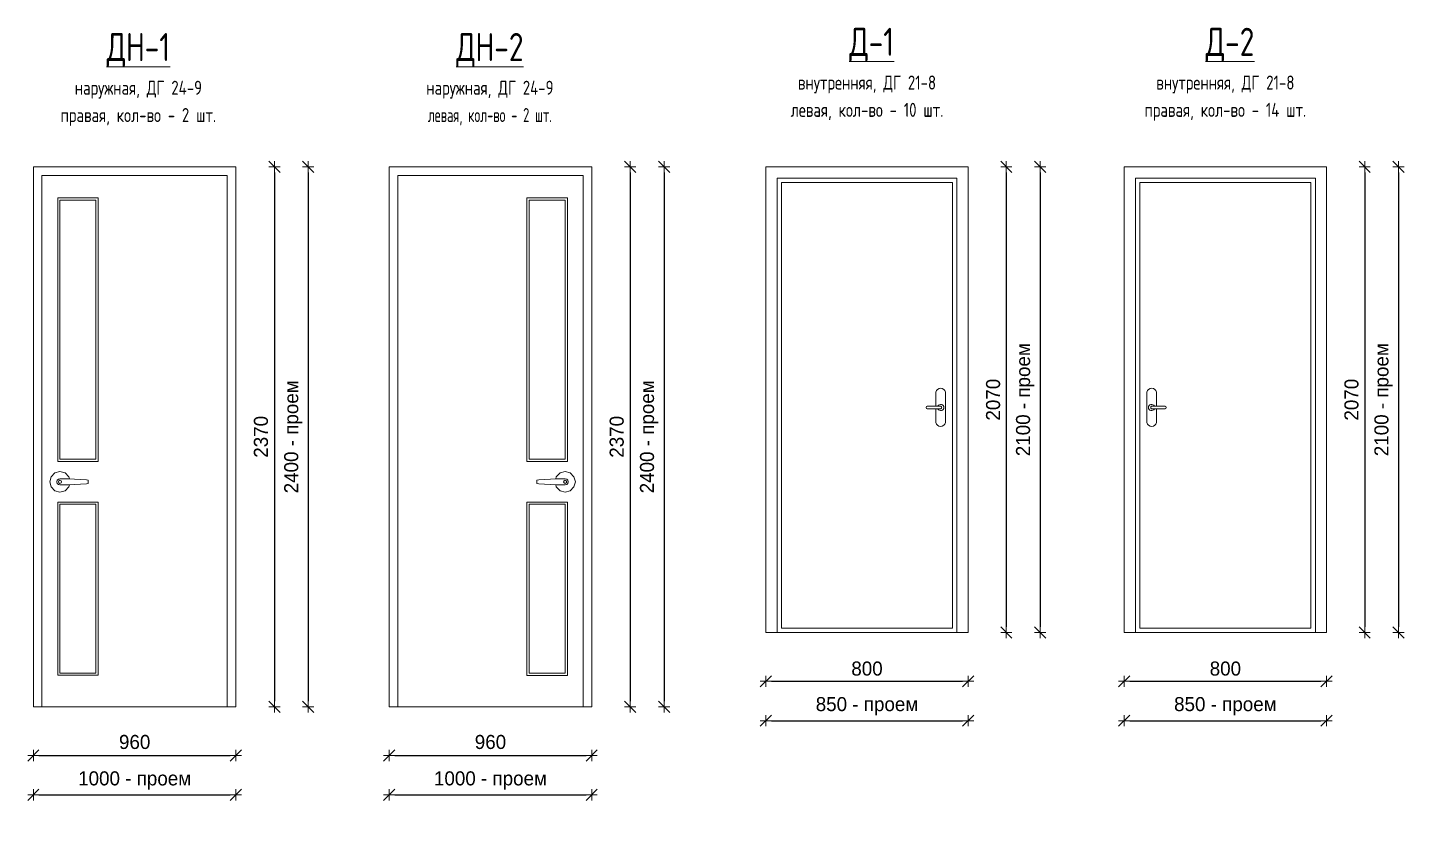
# Model space of a CAD drawing. Header units: millimetres. Extents: x -56498 to 234605, y -296269 to -29969.
# Drawn here: x 195777 to 220464, y -252435 to -238473 of the extents above; entities that cross this region are included whole.
import ezdxf
from ezdxf.enums import TextEntityAlignment as Align

# ---------------------------------------------------------------- set-up
doc = ezdxf.new("R2010")
doc.units = ezdxf.units.MM
doc.header["$LTSCALE"] = 100
doc.header["$PDMODE"] = 35
for name, color, linetype, lineweight in [('Примітки 0.09', 200, 'Continuous', 9), ('Розміри 0.09', 5, 'Continuous', 9), ('Тонкі 0.18', 142, 'Continuous', 18), ('Штрихування 0.09', 253, 'Continuous', 9)]:
    doc.layers.add(name, color=color, linetype=linetype, lineweight=lineweight)
doc.styles.add('PSTUDIO', font='pstudio.shx')
doc.styles.add('SPDS', font='SPDS.shx', dxfattribs={"width": 0.9})
doc.dimstyles.new('PS_TICK 1-25', dxfattribs={"dimscale": 100, "dimtxt": 2.5, "dimasz": 1, "dimexe": 2, "dimexo": 2, "dimgap": 1, "dimtad": 1, "dimdec": 0, "dimlfac": 0.25, "dimzin": 0, "dimdsep": 46, "dimtxsty": 'PSTUDIO', "dimblk": 'dblk_0', "dimcen": 2, "dimdle": 1.5, "dimse1": 1, "dimse2": 1, "dimadec": 0, "dimazin": 0, "dimtfac": 1, "dimtdec": 0, "dimtix": 1, "dimtmove": 1, "dimatfit": 3, "dimfxl": 0, "dimtolj": 1, "dimtzin": 0, "dimarcsym": 0})

# ---------------------------------------------------------------- blocks, each defined once
blk = doc.blocks.new('dblk_0')
at = {"color": 0, "linetype": 'ByBlock'}
for p, q in [((1, 1), (-1, -1)), ((-1, 0), (1, 0)), ((0, 1), (0, -1))]:
    blk.add_line(p, q, dxfattribs=at)
blk = doc.blocks.new('*D417')
at = {"layer": 'Defpoints', "color": 0, "ltscale": 100, "transparency": 16777216}
for p in [(212099, -240944), (212099, -249224), (213176, -249224)]:
    blk.add_point(p, dxfattribs=at)
at = {"layer": 'Розміри 0.09', "color": 0, "lineweight": -2, "ltscale": 100, "transparency": 16777216}
blk.add_line((213176, -241044), (213176, -249124), dxfattribs=at)
at = {"layer": 'Розміри 0.09', "color": 0, "lineweight": -2, "ltscale": 100, "transparency": 16777216, "xscale": 100, "yscale": 100, "zscale": 100}
for p, rotation in [((213176, -240944), 90), ((213176, -249224), 270)]:
    blk.add_blockref('dblk_0', p, dxfattribs=dict(at, rotation=rotation))
at = {"layer": 'Розміри 0.09', "color": 0, "ltscale": 100, "transparency": 16777216, "insert": (212942, -245084), "char_height": 250, "attachment_point": 5, "rotation": 90, "style": 'PSTUDIO'}
blk.add_mtext('\\A1;2070', dxfattribs=at)
blk = doc.blocks.new('*D418')
at = {"layer": 'Defpoints', "color": 0, "ltscale": 100, "transparency": 16777216}
for p in [(195877, -250544), (199478, -250544), (199478, -252110)]:
    blk.add_point(p, dxfattribs=at)
at = {"layer": 'Розміри 0.09', "color": 0, "lineweight": -2, "ltscale": 100, "transparency": 16777216}
blk.add_line((195977, -252110), (199378, -252110), dxfattribs=at)
at = {"layer": 'Розміри 0.09', "color": 0, "lineweight": -2, "ltscale": 100, "transparency": 16777216, "xscale": 100, "yscale": 100, "zscale": 100, "rotation": 180}
blk.add_blockref('dblk_0', (195877, -252110), dxfattribs=at)
at = {"layer": 'Розміри 0.09', "color": 0, "lineweight": -2, "ltscale": 100, "transparency": 16777216, "xscale": 100, "yscale": 100, "zscale": 100}
blk.add_blockref('dblk_0', (199478, -252110), dxfattribs=at)
at = {"layer": 'Розміри 0.09', "color": 0, "ltscale": 100, "transparency": 16777216, "insert": (197678, -251853), "char_height": 250, "attachment_point": 5, "style": 'PSTUDIO'}
blk.add_mtext('\\A1;1000 - проем', dxfattribs=at)
blk = doc.blocks.new('*D419')
at = {"layer": 'Defpoints', "color": 0, "ltscale": 100, "transparency": 16777216}
for p in [(195877, -250544), (199478, -250544), (199478, -251410)]:
    blk.add_point(p, dxfattribs=at)
at = {"layer": 'Розміри 0.09', "color": 0, "lineweight": -2, "ltscale": 100, "transparency": 16777216}
blk.add_line((195977, -251410), (199378, -251410), dxfattribs=at)
at = {"layer": 'Розміри 0.09', "color": 0, "lineweight": -2, "ltscale": 100, "transparency": 16777216, "xscale": 100, "yscale": 100, "zscale": 100, "rotation": 180}
blk.add_blockref('dblk_0', (195877, -251410), dxfattribs=at)
at = {"layer": 'Розміри 0.09', "color": 0, "lineweight": -2, "ltscale": 100, "transparency": 16777216, "xscale": 100, "yscale": 100, "zscale": 100}
blk.add_blockref('dblk_0', (199478, -251410), dxfattribs=at)
at = {"layer": 'Розміри 0.09', "color": 0, "ltscale": 100, "transparency": 16777216, "insert": (197678, -251170), "char_height": 250, "attachment_point": 5, "style": 'PSTUDIO'}
blk.add_mtext('\\A1;960', dxfattribs=at)
blk = doc.blocks.new('*D420')
at = {"layer": 'Defpoints', "color": 0, "ltscale": 100, "transparency": 16777216}
for p in [(212499, -240944), (212499, -249224), (213777, -249224)]:
    blk.add_point(p, dxfattribs=at)
at = {"layer": 'Розміри 0.09', "color": 0, "lineweight": -2, "ltscale": 100, "transparency": 16777216}
blk.add_line((213777, -241044), (213777, -249124), dxfattribs=at)
at = {"layer": 'Розміри 0.09', "color": 0, "lineweight": -2, "ltscale": 100, "transparency": 16777216, "xscale": 100, "yscale": 100, "zscale": 100}
for p, rotation in [((213777, -240944), 90), ((213777, -249224), 270)]:
    blk.add_blockref('dblk_0', p, dxfattribs=dict(at, rotation=rotation))
at = {"layer": 'Розміри 0.09', "color": 0, "ltscale": 100, "transparency": 16777216, "insert": (213511, -245084), "char_height": 250, "attachment_point": 5, "rotation": 90, "style": 'PSTUDIO'}
blk.add_mtext('\\A1;2100 - проем', dxfattribs=at)
blk = doc.blocks.new('*D421')
at = {"layer": 'Defpoints', "color": 0, "ltscale": 100, "transparency": 16777216}
for p in [(199478, -240944), (199487, -250544), (200164, -250544)]:
    blk.add_point(p, dxfattribs=at)
at = {"layer": 'Розміри 0.09', "color": 0, "lineweight": -2, "ltscale": 100, "transparency": 16777216}
blk.add_line((200164, -241044), (200164, -250444), dxfattribs=at)
at = {"layer": 'Розміри 0.09', "color": 0, "lineweight": -2, "ltscale": 100, "transparency": 16777216, "xscale": 100, "yscale": 100, "zscale": 100}
for p, rotation in [((200164, -240944), 90), ((200164, -250544), 270)]:
    blk.add_blockref('dblk_0', p, dxfattribs=dict(at, rotation=rotation))
at = {"layer": 'Розміри 0.09', "color": 0, "ltscale": 100, "transparency": 16777216, "insert": (199924, -245744), "char_height": 250, "attachment_point": 5, "rotation": 90, "style": 'PSTUDIO'}
blk.add_mtext('\\A1;2370', dxfattribs=at)
blk = doc.blocks.new('*D422')
at = {"layer": 'Defpoints', "color": 0, "ltscale": 100, "transparency": 16777216}
for p in [(199487, -240944), (199487, -250544), (200765, -250544)]:
    blk.add_point(p, dxfattribs=at)
at = {"layer": 'Розміри 0.09', "color": 0, "lineweight": -2, "ltscale": 100, "transparency": 16777216}
blk.add_line((200765, -241044), (200765, -250444), dxfattribs=at)
at = {"layer": 'Розміри 0.09', "color": 0, "lineweight": -2, "ltscale": 100, "transparency": 16777216, "xscale": 100, "yscale": 100, "zscale": 100}
for p, rotation in [((200765, -240944), 90), ((200765, -250544), 270)]:
    blk.add_blockref('dblk_0', p, dxfattribs=dict(at, rotation=rotation))
at = {"layer": 'Розміри 0.09', "color": 0, "ltscale": 100, "transparency": 16777216, "insert": (200499, -245744), "char_height": 250, "attachment_point": 5, "rotation": 90, "style": 'PSTUDIO'}
blk.add_mtext('\\A1;2400 - проем', dxfattribs=at)
blk = doc.blocks.new('*D423')
at = {"layer": 'Defpoints', "color": 0, "ltscale": 100, "transparency": 16777216}
for p in [(218471, -240944), (218471, -249224), (219548, -249224)]:
    blk.add_point(p, dxfattribs=at)
at = {"layer": 'Розміри 0.09', "color": 0, "lineweight": -2, "ltscale": 100, "transparency": 16777216}
blk.add_line((219548, -241044), (219548, -249124), dxfattribs=at)
at = {"layer": 'Розміри 0.09', "color": 0, "lineweight": -2, "ltscale": 100, "transparency": 16777216, "xscale": 100, "yscale": 100, "zscale": 100}
for p, rotation in [((219548, -240944), 90), ((219548, -249224), 270)]:
    blk.add_blockref('dblk_0', p, dxfattribs=dict(at, rotation=rotation))
at = {"layer": 'Розміри 0.09', "color": 0, "ltscale": 100, "transparency": 16777216, "insert": (219314, -245084), "char_height": 250, "attachment_point": 5, "rotation": 90, "style": 'PSTUDIO'}
blk.add_mtext('\\A1;2070', dxfattribs=at)
blk = doc.blocks.new('*D424')
at = {"layer": 'Defpoints', "color": 0, "ltscale": 100, "transparency": 16777216}
for p in [(218871, -240944), (218871, -249224), (220149, -249224)]:
    blk.add_point(p, dxfattribs=at)
at = {"layer": 'Розміри 0.09', "color": 0, "lineweight": -2, "ltscale": 100, "transparency": 16777216}
blk.add_line((220149, -241044), (220149, -249124), dxfattribs=at)
at = {"layer": 'Розміри 0.09', "color": 0, "lineweight": -2, "ltscale": 100, "transparency": 16777216, "xscale": 100, "yscale": 100, "zscale": 100}
for p, rotation in [((220149, -240944), 90), ((220149, -249224), 270)]:
    blk.add_blockref('dblk_0', p, dxfattribs=dict(at, rotation=rotation))
at = {"layer": 'Розміри 0.09', "color": 0, "ltscale": 100, "transparency": 16777216, "insert": (219883, -245084), "char_height": 250, "attachment_point": 5, "rotation": 90, "style": 'PSTUDIO'}
blk.add_mtext('\\A1;2100 - проем', dxfattribs=at)
blk = doc.blocks.new('*D429')
at = {"layer": 'Defpoints', "color": 0, "ltscale": 100, "transparency": 16777216}
for p in [(208899, -249224), (212499, -249224), (212499, -250790)]:
    blk.add_point(p, dxfattribs=at)
at = {"layer": 'Розміри 0.09', "color": 0, "lineweight": -2, "ltscale": 100, "transparency": 16777216}
blk.add_line((208999, -250790), (212399, -250790), dxfattribs=at)
at = {"layer": 'Розміри 0.09', "color": 0, "lineweight": -2, "ltscale": 100, "transparency": 16777216, "xscale": 100, "yscale": 100, "zscale": 100, "rotation": 180}
blk.add_blockref('dblk_0', (208899, -250790), dxfattribs=at)
at = {"layer": 'Розміри 0.09', "color": 0, "lineweight": -2, "ltscale": 100, "transparency": 16777216, "xscale": 100, "yscale": 100, "zscale": 100}
blk.add_blockref('dblk_0', (212499, -250790), dxfattribs=at)
at = {"layer": 'Розміри 0.09', "color": 0, "ltscale": 100, "transparency": 16777216, "insert": (210699, -250533), "char_height": 250, "attachment_point": 5, "style": 'PSTUDIO'}
blk.add_mtext('\\A1;850 - проем', dxfattribs=at)
blk = doc.blocks.new('*D430')
at = {"layer": 'Defpoints', "color": 0, "ltscale": 100, "transparency": 16777216}
for p in [(208899, -249224), (212499, -249224), (212499, -250090)]:
    blk.add_point(p, dxfattribs=at)
at = {"layer": 'Розміри 0.09', "color": 0, "lineweight": -2, "ltscale": 100, "transparency": 16777216}
blk.add_line((208999, -250090), (212399, -250090), dxfattribs=at)
at = {"layer": 'Розміри 0.09', "color": 0, "lineweight": -2, "ltscale": 100, "transparency": 16777216, "xscale": 100, "yscale": 100, "zscale": 100, "rotation": 180}
blk.add_blockref('dblk_0', (208899, -250090), dxfattribs=at)
at = {"layer": 'Розміри 0.09', "color": 0, "lineweight": -2, "ltscale": 100, "transparency": 16777216, "xscale": 100, "yscale": 100, "zscale": 100}
blk.add_blockref('dblk_0', (212499, -250090), dxfattribs=at)
at = {"layer": 'Розміри 0.09', "color": 0, "ltscale": 100, "transparency": 16777216, "insert": (210699, -249865), "char_height": 250, "attachment_point": 5, "style": 'PSTUDIO'}
blk.add_mtext('\\A1;800', dxfattribs=at)
blk = doc.blocks.new('*D486')
at = {"layer": 'Defpoints', "color": 0, "ltscale": 100, "transparency": 16777216}
for p in [(202204, -250544), (205804, -250544), (205804, -252110)]:
    blk.add_point(p, dxfattribs=at)
at = {"layer": 'Розміри 0.09', "color": 0, "lineweight": -2, "ltscale": 100, "transparency": 16777216}
blk.add_line((202304, -252110), (205704, -252110), dxfattribs=at)
at = {"layer": 'Розміри 0.09', "color": 0, "lineweight": -2, "ltscale": 100, "transparency": 16777216, "xscale": 100, "yscale": 100, "zscale": 100, "rotation": 180}
blk.add_blockref('dblk_0', (202204, -252110), dxfattribs=at)
at = {"layer": 'Розміри 0.09', "color": 0, "lineweight": -2, "ltscale": 100, "transparency": 16777216, "xscale": 100, "yscale": 100, "zscale": 100}
blk.add_blockref('dblk_0', (205804, -252110), dxfattribs=at)
at = {"layer": 'Розміри 0.09', "color": 0, "ltscale": 100, "transparency": 16777216, "insert": (204004, -251853), "char_height": 250, "attachment_point": 5, "style": 'PSTUDIO'}
blk.add_mtext('\\A1;1000 - проем', dxfattribs=at)
blk = doc.blocks.new('*D487')
at = {"layer": 'Defpoints', "color": 0, "ltscale": 100, "transparency": 16777216}
for p in [(202204, -250544), (205804, -250544), (205804, -251410)]:
    blk.add_point(p, dxfattribs=at)
at = {"layer": 'Розміри 0.09', "color": 0, "lineweight": -2, "ltscale": 100, "transparency": 16777216}
blk.add_line((202304, -251410), (205704, -251410), dxfattribs=at)
at = {"layer": 'Розміри 0.09', "color": 0, "lineweight": -2, "ltscale": 100, "transparency": 16777216, "xscale": 100, "yscale": 100, "zscale": 100, "rotation": 180}
blk.add_blockref('dblk_0', (202204, -251410), dxfattribs=at)
at = {"layer": 'Розміри 0.09', "color": 0, "lineweight": -2, "ltscale": 100, "transparency": 16777216, "xscale": 100, "yscale": 100, "zscale": 100}
blk.add_blockref('dblk_0', (205804, -251410), dxfattribs=at)
at = {"layer": 'Розміри 0.09', "color": 0, "ltscale": 100, "transparency": 16777216, "insert": (204004, -251170), "char_height": 250, "attachment_point": 5, "style": 'PSTUDIO'}
blk.add_mtext('\\A1;960', dxfattribs=at)
blk = doc.blocks.new('*D485')
at = {"layer": 'Defpoints', "color": 0, "ltscale": 100, "transparency": 16777216}
for p in [(205804, -240944), (205813, -250544), (206490, -250544)]:
    blk.add_point(p, dxfattribs=at)
at = {"layer": 'Розміри 0.09', "color": 0, "lineweight": -2, "ltscale": 100, "transparency": 16777216}
blk.add_line((206490, -241044), (206490, -250444), dxfattribs=at)
at = {"layer": 'Розміри 0.09', "color": 0, "lineweight": -2, "ltscale": 100, "transparency": 16777216, "xscale": 100, "yscale": 100, "zscale": 100}
for p, rotation in [((206490, -240944), 90), ((206490, -250544), 270)]:
    blk.add_blockref('dblk_0', p, dxfattribs=dict(at, rotation=rotation))
at = {"layer": 'Розміри 0.09', "color": 0, "ltscale": 100, "transparency": 16777216, "insert": (206250, -245744), "char_height": 250, "attachment_point": 5, "rotation": 90, "style": 'PSTUDIO'}
blk.add_mtext('\\A1;2370', dxfattribs=at)
blk = doc.blocks.new('*D488')
at = {"layer": 'Defpoints', "color": 0, "ltscale": 100, "transparency": 16777216}
for p in [(205813, -240944), (205813, -250544), (207091, -250544)]:
    blk.add_point(p, dxfattribs=at)
at = {"layer": 'Розміри 0.09', "color": 0, "lineweight": -2, "ltscale": 100, "transparency": 16777216}
blk.add_line((207091, -241044), (207091, -250444), dxfattribs=at)
at = {"layer": 'Розміри 0.09', "color": 0, "lineweight": -2, "ltscale": 100, "transparency": 16777216, "xscale": 100, "yscale": 100, "zscale": 100}
for p, rotation in [((207091, -240944), 90), ((207091, -250544), 270)]:
    blk.add_blockref('dblk_0', p, dxfattribs=dict(at, rotation=rotation))
at = {"layer": 'Розміри 0.09', "color": 0, "ltscale": 100, "transparency": 16777216, "insert": (206825, -245744), "char_height": 250, "attachment_point": 5, "rotation": 90, "style": 'PSTUDIO'}
blk.add_mtext('\\A1;2400 - проем', dxfattribs=at)
blk = doc.blocks.new('*D489')
at = {"layer": 'Defpoints', "color": 0, "ltscale": 100, "transparency": 16777216}
for p in [(215271, -249224), (218871, -249224), (218871, -250790)]:
    blk.add_point(p, dxfattribs=at)
at = {"layer": 'Розміри 0.09', "color": 0, "lineweight": -2, "ltscale": 100, "transparency": 16777216}
blk.add_line((215371, -250790), (218771, -250790), dxfattribs=at)
at = {"layer": 'Розміри 0.09', "color": 0, "lineweight": -2, "ltscale": 100, "transparency": 16777216, "xscale": 100, "yscale": 100, "zscale": 100, "rotation": 180}
blk.add_blockref('dblk_0', (215271, -250790), dxfattribs=at)
at = {"layer": 'Розміри 0.09', "color": 0, "lineweight": -2, "ltscale": 100, "transparency": 16777216, "xscale": 100, "yscale": 100, "zscale": 100}
blk.add_blockref('dblk_0', (218871, -250790), dxfattribs=at)
at = {"layer": 'Розміри 0.09', "color": 0, "ltscale": 100, "transparency": 16777216, "insert": (217071, -250533), "char_height": 250, "attachment_point": 5, "style": 'PSTUDIO'}
blk.add_mtext('\\A1;850 - проем', dxfattribs=at)
blk = doc.blocks.new('*D490')
at = {"layer": 'Defpoints', "color": 0, "ltscale": 100, "transparency": 16777216}
for p in [(215271, -249224), (218871, -249224), (218871, -250090)]:
    blk.add_point(p, dxfattribs=at)
at = {"layer": 'Розміри 0.09', "color": 0, "lineweight": -2, "ltscale": 100, "transparency": 16777216}
blk.add_line((215371, -250090), (218771, -250090), dxfattribs=at)
at = {"layer": 'Розміри 0.09', "color": 0, "lineweight": -2, "ltscale": 100, "transparency": 16777216, "xscale": 100, "yscale": 100, "zscale": 100, "rotation": 180}
blk.add_blockref('dblk_0', (215271, -250090), dxfattribs=at)
at = {"layer": 'Розміри 0.09', "color": 0, "lineweight": -2, "ltscale": 100, "transparency": 16777216, "xscale": 100, "yscale": 100, "zscale": 100}
blk.add_blockref('dblk_0', (218871, -250090), dxfattribs=at)
at = {"layer": 'Розміри 0.09', "color": 0, "ltscale": 100, "transparency": 16777216, "insert": (217071, -249865), "char_height": 250, "attachment_point": 5, "style": 'PSTUDIO'}
blk.add_mtext('\\A1;800', dxfattribs=at)

msp = doc.modelspace()

# ---------------------------------------------------------------- linework, layer by layer
at = {"layer": 'Тонкі 0.18'}
for p, q in [((195877.411, -250543.921), (195877.411, -240943.86)), ((195877.411, -240943.86), (199477.621, -240943.86)), ((199477.621, -240943.86), (199477.621, -250543.921)), ((202203.777, -250543.982), (202203.777, -240943.921)), ((202203.777, -240943.921), (205803.988, -240943.921)), ((205803.988, -240943.921), (205803.988, -250543.982)), ((199325.449, -241096.032), (196029.583, -241096.032)), ((196029.583, -241096.032), (196029.583, -250543.921)), ((199325.449, -250543.921), (199325.449, -241096.032)), ((205651.816, -241096.093), (202355.95, -241096.093)), ((202355.95, -241096.093), (202355.95, -250543.982)), ((205651.816, -250543.982), (205651.816, -241096.093)), ((196349.535, -246362.034), (196258.592, -246386.346)), ((196440.478, -246386.346), (196349.535, -246362.034)), ((205240.92, -246386.407), (205331.864, -246362.095)), ((205331.864, -246362.095), (205422.807, -246386.407)), ((196191.96, -246452.977), (196167.648, -246543.921)), ((196167.648, -246543.921), (196191.96, -246634.864)), ((196258.592, -246386.346), (196191.96, -246452.977)), ((196293.408, -246543.921), (196300.912, -246516.007)), ((196300.912, -246572.134), (196293.408, -246543.921)), ((196300.912, -246516.007), (196321.622, -246495.598)), ((196321.622, -246592.544), (196300.912, -246572.134)), ((196321.622, -246495.598), (196349.535, -246488.094)), ((196329.725, -246524.111), (196321.622, -246543.921)), ((196321.622, -246543.921), (196329.725, -246563.73)), ((196349.535, -246600.047), (196321.622, -246592.544)), ((196349.535, -246516.007), (196329.725, -246524.111)), ((196329.725, -246563.73), (196349.535, -246572.134)), ((196349.535, -246488.094), (196449.482, -246488.094)), ((196369.344, -246524.111), (196349.535, -246516.007)), ((196349.535, -246572.134), (196369.344, -246563.73)), ((196449.482, -246600.047), (196349.535, -246600.047)), ((196377.448, -246543.921), (196369.344, -246524.111)), ((196369.344, -246563.73), (196377.448, -246543.921)), ((196507.11, -246452.977), (196440.478, -246386.346)), ((196449.482, -246488.094), (196503.208, -246491.096)), ((196503.208, -246596.746), (196449.482, -246600.047)), ((196503.208, -246491.096), (196610.059, -246497.399)), ((196610.059, -246590.443), (196503.208, -246596.746)), ((196517.615, -246491.996), (196507.11, -246452.977)), ((196507.11, -246634.864), (196517.615, -246596.145)), ((196610.059, -246497.399), (196715.409, -246503.702)), ((196715.409, -246584.44), (196610.059, -246590.443)), ((196715.409, -246503.702), (196819.258, -246510.005)), ((196819.258, -246578.137), (196715.409, -246584.44)), ((196819.258, -246510.005), (196851.373, -246512.106)), ((196851.373, -246576.036), (196819.258, -246578.137)), ((196851.373, -246512.106), (196851.373, -246576.036)), ((204862.14, -246510.066), (204830.025, -246512.167)), ((204830.025, -246512.167), (204830.025, -246576.097)), ((204830.025, -246576.097), (204862.14, -246578.198)), ((204965.99, -246503.763), (204862.14, -246510.066)), ((204862.14, -246578.198), (204965.99, -246584.501)), ((205071.34, -246497.46), (204965.99, -246503.763)), ((204965.99, -246584.501), (205071.34, -246590.504)), ((205178.191, -246491.157), (205071.34, -246497.46)), ((205071.34, -246590.504), (205178.191, -246596.807)), ((205163.784, -246492.057), (205174.289, -246453.038)), ((205174.289, -246634.925), (205163.784, -246596.206)), ((205174.289, -246453.038), (205240.92, -246386.407)), ((205231.916, -246488.155), (205178.191, -246491.157)), ((205178.191, -246596.807), (205231.916, -246600.108)), ((205331.864, -246488.155), (205231.916, -246488.155)), ((205231.916, -246600.108), (205331.864, -246600.108)), ((205303.95, -246543.982), (205312.054, -246524.172)), ((205312.054, -246563.791), (205303.95, -246543.982)), ((205312.054, -246524.172), (205331.864, -246516.068)), ((205331.864, -246572.195), (205312.054, -246563.791)), ((205359.777, -246495.659), (205331.864, -246488.155)), ((205331.864, -246516.068), (205351.673, -246524.172)), ((205351.673, -246563.791), (205331.864, -246572.195)), ((205331.864, -246600.108), (205359.777, -246592.605)), ((205351.673, -246524.172), (205359.777, -246543.982)), ((205359.777, -246543.982), (205351.673, -246563.791)), ((205380.487, -246516.068), (205359.777, -246495.659)), ((205359.777, -246592.605), (205380.487, -246572.195)), ((205387.99, -246543.982), (205380.487, -246516.068)), ((205380.487, -246572.195), (205387.99, -246543.982)), ((205422.807, -246386.407), (205489.438, -246453.038)), ((205489.438, -246453.038), (205513.75, -246543.982)), ((205513.75, -246543.982), (205489.438, -246634.925)), ((196191.96, -246634.864), (196258.592, -246701.495)), ((196258.592, -246701.495), (196349.535, -246726.107)), ((196349.535, -246726.107), (196440.478, -246701.495)), ((196440.478, -246701.495), (196507.11, -246634.864)), ((205240.92, -246701.556), (205174.289, -246634.925)), ((205331.864, -246726.168), (205240.92, -246701.556)), ((205422.807, -246701.556), (205331.864, -246726.168)), ((205489.438, -246634.925), (205422.807, -246701.556)), ((199477.621, -250543.921), (195877.411, -250543.921)), ((205803.988, -250543.982), (202203.777, -250543.982))]:
    msp.add_line(p, q, dxfattribs=at)
at = {"layer": 'Тонкі 0.18', "ltscale": 100}
for points in [[(208899.11, -240943.921), (212499.11, -240943.921), (212499.11, -249223.921), (208899.11, -249223.921)], [(215270.814, -240943.921), (218870.814, -240943.921), (218870.814, -249223.921), (215270.814, -249223.921)], [(209099.11, -241143.921), (212299.11, -241143.921), (212299.11, -249223.921), (209099.11, -249223.921)], [(215470.814, -241143.921), (218670.814, -241143.921), (218670.814, -249223.921), (215470.814, -249223.921)], [(209179.11, -241223.921), (212219.11, -241223.921), (212219.11, -249143.921), (209179.11, -249143.921)], [(215550.814, -241223.921), (218590.814, -241223.921), (218590.814, -249143.921), (215550.814, -249143.921)]]:
    msp.add_lwpolyline(points, close=True, dxfattribs=at)
for points in [[(211920.839, -244948.711), (211920.839, -245199.978)], [(212096.595, -245490.918), (212096.595, -244948.711)], [(215673.329, -245490.918), (215673.329, -244948.711)], [(215849.085, -244948.711), (215849.085, -245199.978)], [(212011.831, -245199.978), (211770.011, -245199.978)], [(211770.011, -245246.096), (211770.011, -245246.096), (212011.831, -245246.096)], [(211920.839, -245246.096), (211920.839, -245490.918)], [(215758.093, -245199.978), (215999.913, -245199.978)], [(215999.913, -245246.096), (215999.913, -245246.096), (215758.093, -245246.096)], [(215849.085, -245246.096), (215849.085, -245490.918)]]:
    msp.add_lwpolyline(points, dxfattribs=at)
for centre, radius, start, end in [((212008.717, -244973.165), 91.217, 15.5502501, 164.4497499), ((215761.207, -244973.165), 91.217, 15.5502501, 164.4497499), ((211771.909, -245223.037), 23.137, 94.7052262, 265.2947738), ((212011.831, -245223.037), 56.182, 204.232062, 155.767938), ((212001.848, -245223.037), 25.127, 293.4095924, 66.5904076), ((215758.093, -245223.037), 56.182, 24.232062, 335.767938), ((215768.076, -245223.037), 25.127, 113.4095924, 246.5904076), ((215998.015, -245223.037), 23.137, 274.7052262, 85.2947738), ((212008.717, -245466.787), 91.131, 195.3545216, 344.6454784), ((215761.207, -245466.787), 91.131, 195.3545216, 344.6454784)]:
    msp.add_arc(centre, radius, start, end, dxfattribs=at)
at = {"layer": 'Штрихування 0.09'}
for p, q in [((196309.616, -241496.122), (196309.616, -246184.05)), ((196309.616, -241496.122), (197029.658, -241496.122)), ((196349.535, -246144.131), (196349.535, -241536.041)), ((196989.439, -241536.041), (196349.535, -241536.041)), ((196989.439, -241536.041), (196989.439, -246144.131)), ((197029.658, -246184.05), (197029.658, -241496.122)), ((204651.74, -246184.111), (204651.74, -241496.183)), ((205371.783, -241496.183), (204651.74, -241496.183)), ((204691.96, -241536.102), (204691.96, -246144.192)), ((204691.96, -241536.102), (205331.864, -241536.102)), ((205331.864, -246144.192), (205331.864, -241536.102)), ((205371.783, -241496.183), (205371.783, -246184.111)), ((196309.616, -246184.05), (197029.658, -246184.05)), ((196989.439, -246144.131), (196349.535, -246144.131)), ((205371.783, -246184.111), (204651.74, -246184.111)), ((204691.96, -246144.192), (205331.864, -246144.192)), ((197029.658, -246904.092), (196309.616, -246904.092)), ((196309.616, -246904.092), (196309.616, -249983.855)), ((196349.535, -249943.936), (196349.535, -246944.011)), ((196349.535, -246944.011), (196989.439, -246944.011)), ((196989.439, -246944.011), (196989.439, -249943.936)), ((197029.658, -249983.855), (197029.658, -246904.092)), ((204651.74, -249983.916), (204651.74, -246904.153)), ((204651.74, -246904.153), (205371.783, -246904.153)), ((205331.864, -246944.072), (204691.96, -246944.072)), ((204691.96, -246944.072), (204691.96, -249943.997)), ((205331.864, -249943.997), (205331.864, -246944.072)), ((205371.783, -246904.153), (205371.783, -249983.916)), ((196309.616, -249983.855), (197029.658, -249983.855)), ((196989.439, -249943.936), (196349.535, -249943.936)), ((205371.783, -249983.916), (204651.74, -249983.916)), ((204691.96, -249943.997), (205331.864, -249943.997))]:
    msp.add_line(p, q, dxfattribs=at)

# ---------------------------------------------------------------- texts
at = {"layer": 'Примітки 0.09', "lineweight": 20, "style": 'SPDS'}
for s, height, width, p in [('%%UД-1', 500, 0.95, (210781.303, -238972.891)), ('%%UД-2', 500, 0.95, (217153.007, -238972.891)), ('%%UДH-1', 500, 0.95, (197743.788, -239065.462)), ('%%UДH-2', 500, 0.95, (203993.573, -239065.462)), ('наружная, ДГ 24-9', 250, 0.95, (197743.788, -239664.111)), ('наружная, ДГ 24-9', 250, 0.95, (203993.573, -239664.111)), ('внутренняя, ДГ 21-8', 250, 0.95, (210699.11, -239571.54)), ('внутренняя, ДГ 21-8', 250, 0.95, (217070.814, -239571.54)), ('правая, кол-во - 2 шт.', 250, 0.95, (197743.788, -240149.209)), ('левая, кол-во - 2 шт.', 250, 0.8, (203993.573, -240149.209)), ('левая, кол-во - 10 шт.', 250, 0.95, (210699.11, -240056.638)), ('правая, кол-во - 14 шт.', 250, 0.95, (217070.814, -240056.638))]:
    msp.add_text(s, height=height, dxfattribs=dict(at, width=width)).set_placement(p, align=Align.CENTER)

# ---------------------------------------------------------------- dimensions: what is measured, and where the dimension line sits
at = {"layer": 'Розміри 0.09', "color": 1, "ltscale": 100}
for base, p1, p2, text, picture, middle in [((200163.986, -250543.921), (199477.621, -240943.86), (199486.606, -250543.921), '2370', '*D421', (199924.126, -245743.891)), ((200764.641, -250543.921), (199486.606, -240943.921), (199486.606, -250543.921), '2400 - проем', '*D422', (200498.709, -245743.921)), ((206490.353, -250543.982), (205803.988, -240943.921), (205812.973, -250543.982), '2370', '*D485', (206250.493, -245743.952)), ((207091.008, -250543.982), (205812.973, -240943.982), (205812.973, -250543.982), '2400 - проем', '*D488', (206825.076, -245743.982)), ((213777.146, -249223.921), (212499.11, -240943.921), (212499.11, -249223.921), '2100 - проем', '*D420', (213511.213, -245083.921)), ((219548.194, -249223.921), (218470.814, -240943.921), (218470.814, -249223.921), '2070', '*D423', (219313.512, -245083.921)), ((220148.85, -249223.921), (218870.814, -240943.921), (218870.814, -249223.921), '2100 - проем', '*D424', (219882.917, -245083.921))]:
    dim = msp.add_linear_dim(base=base, p1=p1, p2=p2, angle=90, text=text, dimstyle='PS_TICK 1-25', override={"dimlfac": 0.25, "dimtxsty": 'PSTUDIO', "dimtolj": 1}, dxfattribs=at)
    dim.commit()
    dim.dimension.update_dxf_attribs({"geometry": picture, "text_midpoint": middle})
dim = msp.add_linear_dim(base=(213176.49, -249223.921), p1=(212099.11, -240943.921), p2=(212099.11, -249223.921), angle=90, text='2070', dimstyle='PS_TICK 1-25', dxfattribs=at)
dim.commit()
dim.dimension.update_dxf_attribs({"geometry": '*D417', "text_midpoint": (212941.808, -245083.921)})
for base, p1, p2, text, override, picture, middle in [((212499.11, -250789.677), (208899.11, -249223.921), (212499.11, -249223.921), '850 - проем', {"dimlfac": 0.25, "dimtxsty": 'PSTUDIO', "dimblk": 'dblk_0', "dimtolj": 1}, '*D429', (210699.11, -250533.427)), ((212499.11, -250089.677), (208899.11, -249223.921), (212499.11, -249223.921), '800', {"dimlfac": 0.25, "dimtxsty": 'PSTUDIO', "dimtolj": 1}, '*D430', (210699.11, -249864.677)), ((218870.814, -250789.677), (215270.814, -249223.921), (218870.814, -249223.921), '850 - проем', {"dimlfac": 0.25, "dimtxsty": 'PSTUDIO', "dimblk": 'dblk_0', "dimtolj": 1}, '*D489', (217070.814, -250533.427)), ((218870.814, -250089.677), (215270.814, -249223.921), (218870.814, -249223.921), '800', {"dimlfac": 0.25, "dimtxsty": 'PSTUDIO', "dimtolj": 1}, '*D490', (217070.814, -249864.677)), ((199477.621, -252109.677), (195877.411, -250543.921), (199477.621, -250543.921), '1000 - проем', {"dimlfac": 0.25, "dimtxsty": 'PSTUDIO', "dimblk": 'dblk_0', "dimtolj": 1}, '*D418', (197677.516, -251853.427)), ((199477.621, -251409.677), (195877.411, -250543.921), (199477.621, -250543.921), '960', {"dimlfac": 0.25, "dimtxsty": 'PSTUDIO', "dimtolj": 1}, '*D419', (197677.516, -251170.208)), ((205803.988, -252109.738), (202203.777, -250543.982), (205803.988, -250543.982), '1000 - проем', {"dimlfac": 0.25, "dimtxsty": 'PSTUDIO', "dimblk": 'dblk_0', "dimtolj": 1}, '*D486', (204003.883, -251853.488)), ((205803.988, -251409.738), (202203.777, -250543.982), (205803.988, -250543.982), '960', {"dimlfac": 0.25, "dimtxsty": 'PSTUDIO', "dimtolj": 1}, '*D487', (204003.883, -251170.269))]:
    dim = msp.add_linear_dim(base=base, p1=p1, p2=p2, text=text, dimstyle='PS_TICK 1-25', override=override, dxfattribs=at)
    dim.commit()
    dim.dimension.update_dxf_attribs({"geometry": picture, "text_midpoint": middle})

doc.saveas('drawing.dxf')
